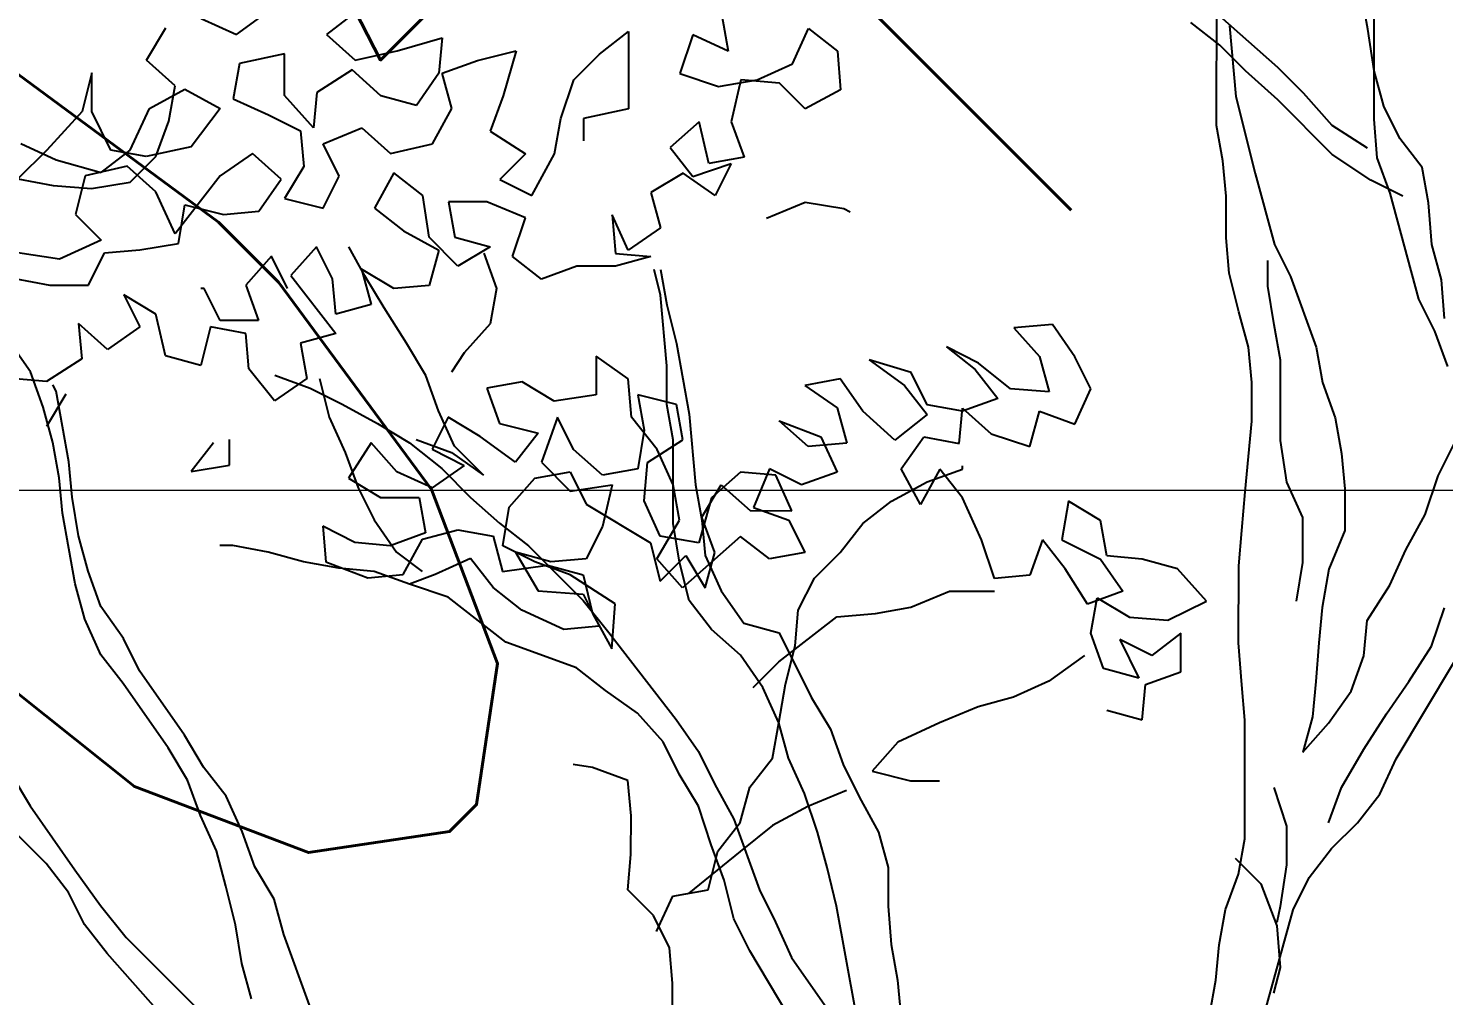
# Model space of a CAD drawing. Header units: millimetres. Extents: x 684983 to 685377, y 990360 to 990509.
# Drawn here: x 685040.168 to 685040.803, y 990417.811 to 990418.245 of the extents above; entities that cross this region are included whole.
import ezdxf

# ---------------------------------------------------------------- set-up
doc = ezdxf.new("R2010")
doc.units = ezdxf.units.MM
doc.layers.add('grid', color=8, linetype='Continuous', lineweight=9)
doc.layers.add('GRID LEVELS', color=7, linetype='Continuous', lineweight=13)
doc.layers.add('TEAK', color=7, linetype='Continuous')
doc.styles.get("Standard").update_dxf_attribs({"font": 'RomanS'})

# ---------------------------------------------------------------- blocks, each defined once
blk = doc.blocks.new('A$C25655A80')
at = {"color": 62}
for p, q in [((0.05239, 1.56976), (0.05243, 1.61686)), ((0.09759, 1.59856), (0.09568, 1.60913)), ((-0.24079, 1.59694), (-0.2302, 1.60462)), ((0.09949, 1.57164), (0.09952, 1.60721)), ((-0.25136, 1.60176), (-0.24079, 1.59694)), ((-0.20521, 1.60364), (-0.21387, 1.59692)), ((-0.09562, 1.60258), (-0.09371, 1.592)), ((0.05337, 1.59379), (0.04472, 1.60053)), ((0.07067, 1.58704), (0.05338, 1.60244)), ((-0.26771, 1.58928), (-0.26193, 1.59889)), ((-0.21387, 1.59692), (-0.20523, 1.58922)), ((-0.13216, 1.59108), (-0.12351, 1.5978)), ((-0.12351, 1.5978), (-0.12353, 1.57473)), ((-0.10428, 1.59682), (-0.10814, 1.58529)), ((-0.09371, 1.592), (-0.10428, 1.59682)), ((-0.07449, 1.58814), (-0.06967, 1.59871)), ((-0.06967, 1.59871), (-0.06103, 1.59197)), ((0.05626, 1.59956), (0.05816, 1.5784)), ((0.0995, 1.58606), (0.09759, 1.59856)), ((-0.20523, 1.58922), (-0.19273, 1.59209)), ((-0.19273, 1.59209), (-0.17926, 1.59593)), ((-0.17926, 1.59593), (-0.18023, 1.58535)), ((-0.1687, 1.58919), (-0.15716, 1.59206)), ((-0.15716, 1.59206), (-0.16102, 1.57861)), ((-0.06103, 1.59197), (-0.06008, 1.58044)), ((0.06105, 1.58609), (0.05337, 1.59379)), ((-0.25907, 1.58158), (-0.26771, 1.58928)), ((-0.23983, 1.58829), (-0.24177, 1.57772)), ((-0.22637, 1.59116), (-0.23983, 1.58829)), ((-0.22638, 1.57867), (-0.22637, 1.59116)), ((-0.17927, 1.58535), (-0.1687, 1.58919)), ((-0.13986, 1.58339), (-0.13216, 1.59108)), ((-0.08507, 1.58334), (-0.07449, 1.58814)), ((-0.28406, 1.58545), (-0.28695, 1.57391)), ((-0.28407, 1.57391), (-0.28406, 1.58545)), ((-0.20619, 1.58634), (-0.21677, 1.57962)), ((-0.19754, 1.57864), (-0.20619, 1.58634)), ((-0.18023, 1.58535), (-0.18697, 1.57575)), ((-0.1764, 1.57477), (-0.17927, 1.58535)), ((-0.14372, 1.57186), (-0.13986, 1.58339)), ((-0.10814, 1.58529), (-0.09661, 1.58143)), ((-0.09661, 1.58143), (-0.08507, 1.58334)), ((-0.08987, 1.58335), (-0.09277, 1.57085)), ((-0.07834, 1.58237), (-0.08987, 1.58335)), ((0.07066, 1.57743), (0.06105, 1.58609)), ((0.07835, 1.57935), (0.07067, 1.58704)), ((0.10238, 1.57548), (0.0995, 1.58606)), ((-0.26676, 1.57486), (-0.25618, 1.58062)), ((-0.261, 1.57101), (-0.25907, 1.58158)), ((-0.25618, 1.58062), (-0.24561, 1.57484)), ((-0.21677, 1.57962), (-0.21774, 1.56904)), ((-0.07066, 1.57468), (-0.07834, 1.58237)), ((-0.06008, 1.58044), (-0.07066, 1.57468)), ((0.08699, 1.56973), (0.07835, 1.57935)), ((-0.27254, 1.56237), (-0.26676, 1.57486)), ((-0.24561, 1.57484), (-0.25428, 1.56331)), ((-0.24177, 1.57772), (-0.2312, 1.5729)), ((-0.21774, 1.56904), (-0.22638, 1.57867)), ((-0.18697, 1.57575), (-0.19754, 1.57864)), ((-0.16102, 1.57861), (-0.16487, 1.56803)), ((0.05816, 1.5784), (0.06391, 1.55533)), ((0.08698, 1.56107), (0.07066, 1.57743)), ((0.10718, 1.56586), (0.10238, 1.57548)), ((-0.28695, 1.57391), (-0.29753, 1.56239)), ((-0.27831, 1.56237), (-0.28407, 1.57391)), ((-0.26485, 1.56044), (-0.261, 1.57101)), ((-0.2312, 1.5729), (-0.22159, 1.56809)), ((-0.18218, 1.56421), (-0.1764, 1.57477)), ((-0.14565, 1.56129), (-0.14372, 1.57186)), ((-0.12353, 1.57473), (-0.13699, 1.57185)), ((-0.13699, 1.57185), (-0.13699, 1.56513)), ((-0.10238, 1.57086), (-0.11104, 1.56318)), ((-0.09951, 1.55836), (-0.10238, 1.57086)), ((-0.09277, 1.57085), (-0.08893, 1.56027)), ((0.10044, 1.5601), (0.09949, 1.57164)), ((-0.22159, 1.56809), (-0.22064, 1.55751)), ((-0.21486, 1.56424), (-0.20332, 1.56903)), ((-0.20332, 1.56903), (-0.19468, 1.56133)), ((-0.16487, 1.56803), (-0.1543, 1.5613)), ((0.0543, 1.55918), (0.05239, 1.56976)), ((0.09756, 1.56299), (0.08699, 1.56973)), ((-0.29753, 1.56239), (-0.30619, 1.55374)), ((-0.30522, 1.56432), (-0.29465, 1.5595)), ((-0.2812, 1.55564), (-0.27254, 1.56237)), ((-0.26774, 1.56044), (-0.27831, 1.56237)), ((-0.25428, 1.56331), (-0.26774, 1.56044)), ((-0.21006, 1.55462), (-0.21486, 1.56424)), ((-0.19468, 1.56133), (-0.18218, 1.56421)), ((-0.11104, 1.56318), (-0.10432, 1.55452)), ((0.1139, 1.55721), (0.10718, 1.56586)), ((-0.29465, 1.5595), (-0.2812, 1.55564)), ((-0.27255, 1.55275), (-0.26485, 1.56044)), ((-0.23601, 1.56137), (-0.24563, 1.55465)), ((-0.22737, 1.55367), (-0.23601, 1.56137)), ((-0.1543, 1.5613), (-0.162, 1.55361)), ((-0.15239, 1.5488), (-0.14565, 1.56129)), ((-0.10432, 1.55452), (-0.09278, 1.55836)), ((-0.08893, 1.56027), (-0.09951, 1.55836)), ((-0.09278, 1.55836), (-0.0976, 1.54875)), ((0.05525, 1.54861), (0.0543, 1.55918)), ((0.09851, 1.55337), (0.08698, 1.56107)), ((0.10428, 1.54952), (0.10044, 1.5601)), ((-0.30619, 1.55374), (-0.29562, 1.55181)), ((-0.28601, 1.55469), (-0.2889, 1.54315)), ((-0.27351, 1.55756), (-0.28601, 1.55469)), ((-0.26486, 1.54986), (-0.27351, 1.55756)), ((-0.24563, 1.55465), (-0.25911, 1.53736)), ((-0.23411, 1.54407), (-0.22737, 1.55367)), ((-0.22064, 1.55751), (-0.22641, 1.5479)), ((-0.21488, 1.54501), (-0.21006, 1.55462)), ((-0.19372, 1.55556), (-0.1995, 1.54499)), ((-0.18507, 1.54883), (-0.19372, 1.55556)), ((-0.1072, 1.55548), (-0.11682, 1.54973)), ((-0.0976, 1.54875), (-0.1072, 1.55548)), ((0.06391, 1.55533), (0.06966, 1.53417)), ((0.11581, 1.54663), (0.1139, 1.55721)), ((-0.29562, 1.55181), (-0.28409, 1.55084)), ((-0.28409, 1.55084), (-0.27255, 1.55275)), ((-0.25911, 1.53736), (-0.26486, 1.54986)), ((-0.162, 1.55361), (-0.15239, 1.5488)), ((-0.11682, 1.54973), (-0.11395, 1.53915)), ((0.10812, 1.54856), (0.09851, 1.55337)), ((0.1129, 1.51779), (0.10428, 1.54952)), ((-0.25815, 1.53447), (-0.25621, 1.54601)), ((-0.25621, 1.54601), (-0.24468, 1.54311)), ((-0.22641, 1.5479), (-0.21488, 1.54501)), ((-0.18316, 1.53633), (-0.18507, 1.54883)), ((-0.17739, 1.5469), (-0.17547, 1.53632)), ((-0.16585, 1.54689), (-0.17739, 1.5469)), ((-0.15432, 1.54207), (-0.16585, 1.54689)), ((-0.08222, 1.542), (-0.07068, 1.5468)), ((-0.07068, 1.5468), (-0.05915, 1.54487)), ((0.05524, 1.53611), (0.05525, 1.54861)), ((0.11676, 1.53413), (0.11581, 1.54663)), ((-0.2889, 1.54315), (-0.28122, 1.53546)), ((-0.24468, 1.54311), (-0.23411, 1.54407)), ((-0.1995, 1.54499), (-0.19085, 1.53826)), ((-0.15818, 1.53054), (-0.15432, 1.54207)), ((-0.12836, 1.54301), (-0.12741, 1.53147)), ((-0.12357, 1.53243), (-0.12836, 1.54301)), ((-0.05915, 1.54487), (-0.05723, 1.5439)), ((-0.19085, 1.53826), (-0.18028, 1.53248)), ((-0.11395, 1.53915), (-0.12357, 1.53243)), ((-0.28122, 1.53546), (-0.29372, 1.5297)), ((-0.28026, 1.53161), (-0.26968, 1.53256)), ((-0.26968, 1.53256), (-0.25815, 1.53447)), ((-0.21681, 1.53348), (-0.22451, 1.52483)), ((-0.21201, 1.52386), (-0.21681, 1.53348)), ((-0.2024, 1.52481), (-0.2072, 1.53347)), ((-0.17452, 1.52767), (-0.18316, 1.53633)), ((-0.17547, 1.53632), (-0.1649, 1.53343)), ((-0.1649, 1.53343), (-0.17452, 1.52767)), ((0.05619, 1.52553), (0.05524, 1.53611)), ((0.06966, 1.53417), (0.07445, 1.52456)), ((0.11963, 1.52355), (0.11676, 1.53413)), ((-0.29372, 1.5297), (-0.30621, 1.53163)), ((-0.28507, 1.522), (-0.28026, 1.53161)), ((-0.23027, 1.5306), (-0.23797, 1.52196)), ((-0.22548, 1.52099), (-0.23027, 1.5306)), ((-0.18028, 1.53248), (-0.18318, 1.52191)), ((-0.16683, 1.53151), (-0.16299, 1.52093)), ((-0.14953, 1.5238), (-0.15818, 1.53054)), ((-0.11684, 1.5305), (-0.12742, 1.52763)), ((-0.12741, 1.53147), (-0.11684, 1.5305)), ((0.06772, 1.52168), (0.06773, 1.52937)), ((-0.22451, 1.52483), (-0.21107, 1.50751)), ((-0.20336, 1.52673), (-0.20049, 1.51616)), ((-0.19375, 1.52096), (-0.20336, 1.52673)), ((-0.19664, 1.51519), (-0.2024, 1.52481)), ((-0.13895, 1.52764), (-0.14953, 1.5238)), ((-0.12742, 1.52763), (-0.13895, 1.52764)), ((-0.11397, 1.51896), (-0.11588, 1.52665)), ((-0.11396, 1.52665), (-0.11205, 1.51608)), ((0.05906, 1.514), (0.05619, 1.52553)), ((0.07445, 1.52456), (0.08213, 1.5034)), ((-0.30718, 1.52394), (-0.29661, 1.52201)), ((-0.29661, 1.52201), (-0.28507, 1.522)), ((-0.25047, 1.52101), (-0.25143, 1.52101)), ((-0.24567, 1.51139), (-0.25047, 1.52101)), ((-0.23797, 1.52196), (-0.23414, 1.51138)), ((-0.21106, 1.51328), (-0.21201, 1.52386)), ((-0.18318, 1.52191), (-0.19375, 1.52096)), ((-0.16299, 1.52093), (-0.16492, 1.51036)), ((0.06963, 1.51014), (0.06772, 1.52168)), ((0.12059, 1.51202), (0.11963, 1.52355)), ((-0.2745, 1.51911), (-0.26971, 1.50949)), ((-0.2649, 1.51333), (-0.2745, 1.51911)), ((-0.20049, 1.51616), (-0.21106, 1.51328)), ((-0.11206, 1.49781), (-0.11397, 1.51896)), ((-0.11205, 1.51608), (-0.10917, 1.50454)), ((0.1177, 1.50818), (0.1129, 1.51779)), ((-0.26202, 1.50083), (-0.2649, 1.51333)), ((-0.23414, 1.51138), (-0.24567, 1.51139)), ((-0.18992, 1.50461), (-0.19664, 1.51519)), ((0.06194, 1.50342), (0.05906, 1.514)), ((-0.28797, 1.51047), (-0.28702, 1.49989)), ((-0.27932, 1.50277), (-0.28797, 1.51047)), ((-0.26971, 1.50949), (-0.27932, 1.50277)), ((-0.24856, 1.50947), (-0.25145, 1.49794)), ((-0.23798, 1.50754), (-0.24856, 1.50947)), ((-0.23703, 1.49696), (-0.23798, 1.50754)), ((-0.21107, 1.50751), (-0.22164, 1.50464)), ((-0.16492, 1.51036), (-0.17262, 1.50171)), ((0.0033, 1.5102), (-0.00823, 1.50925)), ((-0.00823, 1.50925), (-0.00055, 1.50059)), ((0.01003, 1.50058), (0.0033, 1.5102)), ((0.07155, 1.49957), (0.06963, 1.51014)), ((0.12153, 1.4976), (0.1177, 1.50818)), ((-0.3024, 1.49606), (-0.30912, 1.50568)), ((-0.22164, 1.50464), (-0.21973, 1.49406)), ((-0.18416, 1.49499), (-0.18992, 1.50461)), ((-0.10917, 1.50454), (-0.10535, 1.48339)), ((-0.02842, 1.5035), (-0.01978, 1.49677)), ((-0.01882, 1.49869), (-0.02842, 1.5035)), ((0.06289, 1.49284), (0.06194, 1.50342)), ((0.08213, 1.5034), (0.08404, 1.49283)), ((-0.28702, 1.49989), (-0.2976, 1.49317)), ((-0.25145, 1.49794), (-0.26202, 1.50083)), ((-0.17262, 1.50171), (-0.17647, 1.49595)), ((-0.13321, 1.50071), (-0.13322, 1.48918)), ((-0.1236, 1.49398), (-0.13321, 1.50071)), ((-0.0515, 1.49968), (-0.04093, 1.49198)), ((-0.03901, 1.49582), (-0.0515, 1.49968)), ((-0.00921, 1.49099), (-0.01882, 1.49869)), ((-0.00055, 1.50059), (0.00233, 1.49002)), ((0.01482, 1.49097), (0.01003, 1.50058)), ((0.07153, 1.47553), (0.07155, 1.49957)), ((-0.29857, 1.48548), (-0.3024, 1.49606)), ((-0.22935, 1.48734), (-0.23703, 1.49696)), ((-0.22934, 1.49503), (-0.21877, 1.49118)), ((-0.18033, 1.48442), (-0.18416, 1.49499)), ((-0.11207, 1.48628), (-0.11206, 1.49781)), ((-0.03421, 1.4862), (-0.03901, 1.49582)), ((-0.01978, 1.49677), (-0.01306, 1.48811)), ((-0.2976, 1.49317), (-0.30913, 1.49415)), ((-0.29472, 1.49029), (-0.29568, 1.49221)), ((-0.29089, 1.46914), (-0.29472, 1.49029)), ((-0.21973, 1.49406), (-0.22935, 1.48734)), ((-0.21877, 1.49118), (-0.20916, 1.48636)), ((-0.21589, 1.49406), (-0.21301, 1.48252)), ((-0.15533, 1.49304), (-0.1659, 1.49113)), ((-0.1659, 1.49113), (-0.16207, 1.48055)), ((-0.14572, 1.48727), (-0.15533, 1.49304)), ((-0.12265, 1.48244), (-0.1236, 1.49398)), ((-0.06016, 1.49392), (-0.07073, 1.49201)), ((-0.07073, 1.49201), (-0.06113, 1.48527)), ((-0.05344, 1.4843), (-0.06016, 1.49392)), ((-0.04093, 1.49198), (-0.03421, 1.48332)), ((0.00233, 1.49002), (-0.00921, 1.49099)), ((0.01001, 1.4804), (0.01482, 1.49097)), ((0.06288, 1.48131), (0.06289, 1.49284)), ((0.08404, 1.49283), (0.08787, 1.48225)), ((-0.29183, 1.48932), (-0.29761, 1.47972)), ((-0.20916, 1.48636), (-0.1986, 1.48059)), ((-0.13322, 1.48918), (-0.14572, 1.48727)), ((-0.12072, 1.48917), (-0.11881, 1.47859)), ((-0.10919, 1.48627), (-0.12072, 1.48917)), ((-0.11016, 1.4757), (-0.11207, 1.48628)), ((-0.10728, 1.4757), (-0.10919, 1.48627)), ((-0.02364, 1.48427), (-0.03421, 1.4862)), ((-0.01306, 1.48811), (-0.02364, 1.48427)), ((-0.29569, 1.47491), (-0.29857, 1.48548)), ((-0.21301, 1.48252), (-0.20822, 1.47194)), ((-0.17745, 1.48249), (-0.18226, 1.47288)), ((-0.17553, 1.47384), (-0.18033, 1.48442)), ((-0.16784, 1.47671), (-0.17745, 1.48249)), ((-0.14476, 1.48246), (-0.14958, 1.46901)), ((-0.13996, 1.47284), (-0.14476, 1.48246)), ((-0.11497, 1.47282), (-0.12265, 1.48244)), ((-0.10535, 1.48339), (-0.10344, 1.46224)), ((-0.06113, 1.48527), (-0.05825, 1.47469)), ((-0.04383, 1.47564), (-0.05344, 1.4843)), ((-0.03421, 1.48332), (-0.04383, 1.47564)), ((-0.02461, 1.47466), (-0.02363, 1.48523)), ((-0.02363, 1.48523), (-0.01499, 1.47753)), ((-0.00346, 1.47368), (-0.00056, 1.48425)), ((-0.00056, 1.48425), (0.01001, 1.4804)), ((0.08787, 1.48225), (0.08979, 1.47167)), ((-0.1986, 1.48059), (-0.18899, 1.47481)), ((-0.16207, 1.48055), (-0.15053, 1.47766)), ((-0.15053, 1.47766), (-0.15727, 1.46901)), ((-0.11881, 1.47859), (-0.12074, 1.46706)), ((-0.07843, 1.48144), (-0.06594, 1.47662)), ((-0.06979, 1.47374), (-0.07843, 1.48144)), ((-0.01499, 1.47753), (-0.00346, 1.47368)), ((0.06094, 1.46016), (0.06288, 1.48131)), ((-0.29378, 1.46433), (-0.29569, 1.47491)), ((-0.24763, 1.47486), (-0.25436, 1.46622)), ((-0.24283, 1.46813), (-0.24282, 1.47582)), ((-0.20052, 1.47482), (-0.20726, 1.46425)), ((-0.19284, 1.46616), (-0.20052, 1.47482)), ((-0.18899, 1.47481), (-0.17938, 1.46711)), ((-0.18706, 1.47577), (-0.17649, 1.47191)), ((-0.16689, 1.46518), (-0.17553, 1.47384)), ((-0.15727, 1.46901), (-0.16784, 1.47671)), ((-0.11786, 1.46898), (-0.10728, 1.4757)), ((-0.11018, 1.45071), (-0.11016, 1.4757)), ((-0.05825, 1.47469), (-0.06979, 1.47374)), ((-0.06594, 1.47662), (-0.06114, 1.46604)), ((-0.04192, 1.46699), (-0.03518, 1.47659)), ((-0.03518, 1.47659), (-0.02461, 1.47466)), ((0.07344, 1.46303), (0.07153, 1.47553)), ((0.11862, 1.46492), (0.12344, 1.47452)), ((-0.28994, 1.45856), (-0.29089, 1.46914)), ((-0.20822, 1.47194), (-0.20438, 1.46137)), ((-0.18226, 1.47288), (-0.17265, 1.46807)), ((-0.17649, 1.47191), (-0.16689, 1.46518)), ((-0.14958, 1.46901), (-0.14094, 1.46035)), ((-0.13132, 1.46514), (-0.13996, 1.47284)), ((-0.11017, 1.46224), (-0.11497, 1.47282)), ((0.08979, 1.47167), (0.09074, 1.4611)), ((-0.25436, 1.46622), (-0.24283, 1.46813)), ((-0.18227, 1.46135), (-0.19284, 1.46616)), ((-0.17265, 1.46807), (-0.18227, 1.46135)), ((-0.17938, 1.46711), (-0.17074, 1.45845)), ((-0.15151, 1.4642), (-0.14093, 1.46611)), ((-0.14093, 1.46611), (-0.13613, 1.4565)), ((-0.12074, 1.46706), (-0.13132, 1.46514)), ((-0.11883, 1.45744), (-0.11786, 1.46898)), ((-0.08998, 1.46607), (-0.09864, 1.45839)), ((-0.07941, 1.4651), (-0.08998, 1.46607)), ((-0.08133, 1.46702), (-0.08615, 1.45549)), ((-0.07172, 1.46221), (-0.08133, 1.46702)), ((-0.07461, 1.45452), (-0.07941, 1.4651)), ((-0.06114, 1.46604), (-0.07172, 1.46221)), ((-0.03616, 1.45641), (-0.04192, 1.46699)), ((-0.03038, 1.46697), (-0.03616, 1.45641)), ((-0.03423, 1.46313), (-0.02365, 1.46697)), ((-0.02366, 1.45832), (-0.03038, 1.46697)), ((-0.02365, 1.46697), (-0.02365, 1.46793)), ((0.11476, 1.45338), (0.11862, 1.46492)), ((-0.29283, 1.45376), (-0.29378, 1.46433)), ((-0.20726, 1.46425), (-0.19765, 1.45848)), ((-0.20438, 1.46137), (-0.19958, 1.45175)), ((-0.15921, 1.45556), (-0.15151, 1.4642)), ((-0.14094, 1.46035), (-0.12844, 1.46226)), ((-0.12844, 1.46226), (-0.13133, 1.44976)), ((-0.10826, 1.45167), (-0.11017, 1.46224)), ((-0.10344, 1.46224), (-0.10153, 1.45166)), ((-0.10153, 1.45262), (-0.09575, 1.46223)), ((-0.09575, 1.46223), (-0.08711, 1.45453)), ((-0.04481, 1.45737), (-0.03423, 1.46313)), ((0.07823, 1.45246), (0.07344, 1.46303)), ((0.09074, 1.4611), (0.09073, 1.4486)), ((-0.28803, 1.44702), (-0.28994, 1.45856)), ((-0.19765, 1.45848), (-0.18612, 1.45847)), ((-0.18612, 1.45847), (-0.18421, 1.44789)), ((-0.17074, 1.45845), (-0.16209, 1.45075)), ((-0.13613, 1.4565), (-0.11692, 1.44494)), ((-0.11403, 1.44686), (-0.11883, 1.45744)), ((-0.09864, 1.45839), (-0.1025, 1.44493)), ((-0.05347, 1.45065), (-0.04481, 1.45737)), ((-0.0179, 1.44581), (-0.02366, 1.45832)), ((0.00806, 1.45733), (0.00613, 1.44579)), ((0.01767, 1.45155), (0.00806, 1.45733)), ((0.05997, 1.44863), (0.06094, 1.46016)), ((-0.289, 1.4326), (-0.29283, 1.45376)), ((-0.16114, 1.44402), (-0.15921, 1.45556)), ((-0.09769, 1.44204), (-0.10153, 1.45262)), ((-0.08711, 1.45453), (-0.07461, 1.45452)), ((-0.08615, 1.45549), (-0.07558, 1.45164)), ((0.07822, 1.439), (0.07823, 1.45246)), ((0.10899, 1.44281), (0.11476, 1.45338)), ((-0.21497, 1.44984), (-0.21401, 1.43927)), ((-0.20536, 1.44502), (-0.21497, 1.44984)), ((-0.19958, 1.45175), (-0.19286, 1.44213)), ((-0.18421, 1.44789), (-0.19478, 1.44405)), ((-0.18517, 1.44597), (-0.17459, 1.44884)), ((-0.17459, 1.44884), (-0.16402, 1.44691)), ((-0.16209, 1.45075), (-0.15345, 1.44402)), ((-0.13133, 1.44976), (-0.13615, 1.44016)), ((-0.115, 1.44014), (-0.10826, 1.45167)), ((-0.10827, 1.43917), (-0.11018, 1.45071)), ((-0.10153, 1.45166), (-0.10058, 1.44108)), ((-0.07558, 1.45164), (-0.07078, 1.44202)), ((-0.0602, 1.44201), (-0.05347, 1.45065)), ((0.01958, 1.44097), (0.01767, 1.45155)), ((0.05899, 1.43805), (0.05997, 1.44863)), ((0.09073, 1.4486), (0.08591, 1.43707)), ((-0.28515, 1.43645), (-0.28803, 1.44702)), ((-0.24189, 1.4441), (-0.24573, 1.4441)), ((-0.23131, 1.44216), (-0.24189, 1.4441)), ((-0.19478, 1.44405), (-0.20536, 1.44502)), ((-0.19095, 1.4354), (-0.18517, 1.44597)), ((-0.16402, 1.44691), (-0.16115, 1.43633)), ((-0.15153, 1.43921), (-0.16114, 1.44402)), ((-0.15345, 1.44402), (-0.13712, 1.42766)), ((-0.11692, 1.44494), (-0.11404, 1.43341)), ((-0.1025, 1.44493), (-0.11403, 1.44686)), ((-0.09, 1.44684), (-0.10732, 1.43148)), ((-0.08135, 1.4401), (-0.09, 1.44684)), ((-0.01407, 1.43428), (-0.0179, 1.44581)), ((0.00036, 1.4458), (-0.00349, 1.43523)), ((0.00708, 1.43714), (0.00036, 1.4458)), ((0.00613, 1.44579), (0.01766, 1.44001)), ((-0.22074, 1.43927), (-0.23131, 1.44216)), ((-0.19286, 1.44213), (-0.18518, 1.43635)), ((-0.17075, 1.44019), (-0.18133, 1.43539)), ((-0.16403, 1.43153), (-0.17075, 1.44019)), ((-0.15729, 1.4421), (-0.15058, 1.43056)), ((-0.14672, 1.4392), (-0.15729, 1.4421)), ((-0.13615, 1.44016), (-0.14672, 1.4392)), ((-0.10732, 1.43148), (-0.115, 1.44014)), ((-0.11404, 1.43341), (-0.10635, 1.44109)), ((-0.10635, 1.44109), (-0.10059, 1.43147)), ((-0.10059, 1.43147), (-0.09769, 1.44204)), ((-0.10058, 1.44108), (-0.09578, 1.43051)), ((-0.07078, 1.44202), (-0.08135, 1.4401)), ((-0.0679, 1.43432), (-0.0602, 1.44201)), ((0.01766, 1.44001), (0.02438, 1.4304)), ((0.03016, 1.44), (0.01958, 1.44097)), ((0.04073, 1.43711), (0.03016, 1.44)), ((0.10417, 1.43224), (0.10899, 1.44281)), ((-0.28132, 1.42587), (-0.28515, 1.43645)), ((-0.21017, 1.43734), (-0.22074, 1.43927)), ((-0.21401, 1.43927), (-0.20152, 1.43445)), ((-0.1996, 1.43637), (-0.21017, 1.43734)), ((-0.20152, 1.43445), (-0.19095, 1.4354)), ((-0.18903, 1.43251), (-0.1996, 1.43637)), ((-0.18133, 1.43539), (-0.18903, 1.43251)), ((-0.16115, 1.43633), (-0.14769, 1.43824)), ((-0.14096, 1.43535), (-0.15153, 1.43921)), ((-0.14769, 1.43824), (-0.13711, 1.43535)), ((-0.12751, 1.42669), (-0.14096, 1.43535)), ((-0.13711, 1.43535), (-0.13424, 1.42381)), ((-0.1054, 1.42763), (-0.10827, 1.43917)), ((-0.00349, 1.43523), (-0.01407, 1.43428)), ((0.0138, 1.42656), (0.00708, 1.43714)), ((0.04937, 1.42749), (0.04073, 1.43711)), ((0.05897, 1.41498), (0.05899, 1.43805)), ((0.07629, 1.42746), (0.07822, 1.439)), ((0.08591, 1.43707), (0.08398, 1.42553)), ((-0.28613, 1.42203), (-0.289, 1.4326)), ((-0.17749, 1.42866), (-0.18903, 1.43251)), ((-0.15539, 1.42479), (-0.16403, 1.43153)), ((-0.07272, 1.42472), (-0.0679, 1.43432)), ((0.09743, 1.42168), (0.10417, 1.43224)), ((-0.1602, 1.41518), (-0.17749, 1.42866)), ((-0.15058, 1.43056), (-0.13712, 1.42958)), ((-0.13712, 1.42958), (-0.13232, 1.41996)), ((-0.13712, 1.42766), (-0.12944, 1.41804)), ((-0.12848, 1.41323), (-0.12751, 1.42669)), ((-0.09868, 1.41897), (-0.1054, 1.42763)), ((-0.09578, 1.43051), (-0.08906, 1.42089)), ((-0.03907, 1.42565), (-0.02753, 1.43044)), ((-0.02753, 1.43044), (-0.01407, 1.43043)), ((0.02438, 1.4304), (0.0138, 1.42656)), ((0.01476, 1.41791), (0.01669, 1.42848)), ((0.01669, 1.42848), (0.0263, 1.4227)), ((0.03783, 1.42173), (0.04937, 1.42749)), ((-0.2746, 1.41625), (-0.28132, 1.42587)), ((-0.1429, 1.41901), (-0.15539, 1.42479)), ((-0.13424, 1.42381), (-0.12848, 1.41323)), ((-0.0785, 1.40934), (-0.06118, 1.42278)), ((-0.07369, 1.41414), (-0.07272, 1.42472)), ((-0.06118, 1.42278), (-0.04965, 1.42373)), ((-0.04965, 1.42373), (-0.03907, 1.42565)), ((0.0263, 1.4227), (0.03783, 1.42173)), ((0.08398, 1.42553), (0.08301, 1.41496)), ((0.11665, 1.41397), (0.12051, 1.4255)), ((-0.28133, 1.41145), (-0.28613, 1.42203)), ((-0.13232, 1.41996), (-0.1429, 1.41901)), ((-0.09003, 1.41127), (-0.09868, 1.41897)), ((-0.08906, 1.42089), (-0.07849, 1.41799)), ((0.09646, 1.4111), (0.09743, 1.42168)), ((-0.2698, 1.40663), (-0.2746, 1.41625)), ((-0.13906, 1.40747), (-0.1602, 1.41518)), ((-0.12944, 1.41804), (-0.10928, 1.39207)), ((-0.07849, 1.41799), (-0.06889, 1.39876)), ((-0.07658, 1.40261), (-0.07369, 1.41414)), ((0.01859, 1.40733), (0.01476, 1.41791)), ((0.02341, 1.41598), (0.02916, 1.40444)), ((0.03301, 1.41116), (0.02341, 1.41598)), ((0.04167, 1.41788), (0.03301, 1.41116)), ((0.04166, 1.40635), (0.04167, 1.41788)), ((0.05992, 1.40248), (0.05897, 1.41498)), ((0.08301, 1.41496), (0.08203, 1.40343)), ((0.10991, 1.4034), (0.11665, 1.41397)), ((-0.27461, 1.40279), (-0.28133, 1.41145)), ((-0.08331, 1.40165), (-0.09003, 1.41127)), ((0.01283, 1.41118), (0.00225, 1.4035)), ((0.09261, 1.40053), (0.09646, 1.4111)), ((-0.25636, 1.38739), (-0.2698, 1.40663)), ((-0.13042, 1.40074), (-0.13906, 1.40747)), ((-0.0862, 1.40166), (-0.0785, 1.40934)), ((0.02916, 1.40444), (0.01859, 1.40733)), ((0.03108, 1.40251), (0.04166, 1.40635)), ((0.10605, 1.38033), (0.12338, 1.40916)), ((-0.26117, 1.38355), (-0.27461, 1.40279)), ((-0.07851, 1.39108), (-0.08331, 1.40165)), ((-0.07851, 1.39108), (-0.07658, 1.40261)), ((0.00225, 1.4035), (-0.00833, 1.3987)), ((0.03011, 1.39194), (0.03108, 1.40251)), ((0.06087, 1.39191), (0.05992, 1.40248)), ((0.08203, 1.40343), (0.08106, 1.39285)), ((0.10317, 1.39379), (0.10991, 1.4034)), ((-0.12081, 1.394), (-0.13042, 1.40074)), ((-0.06889, 1.39876), (-0.06314, 1.38914)), ((-0.00833, 1.3987), (-0.01891, 1.39583)), ((0.08587, 1.39093), (0.09261, 1.40053)), ((-0.11313, 1.38534), (-0.12081, 1.394)), ((-0.01891, 1.39583), (-0.03045, 1.39103)), ((0.01954, 1.39483), (0.03011, 1.39194)), ((0.08106, 1.39285), (0.07817, 1.38228)), ((0.09644, 1.38323), (0.10317, 1.39379)), ((-0.10928, 1.39207), (-0.10256, 1.38245)), ((-0.08045, 1.3805), (-0.07851, 1.39108)), ((-0.07564, 1.3805), (-0.07851, 1.39108)), ((-0.06314, 1.38914), (-0.0593, 1.37856)), ((-0.03045, 1.39103), (-0.04295, 1.38528)), ((0.06084, 1.35634), (0.06087, 1.39191)), ((0.07817, 1.38228), (0.08587, 1.39093)), ((-0.2506, 1.37778), (-0.25636, 1.38739)), ((-0.10833, 1.37572), (-0.11313, 1.38534)), ((-0.04295, 1.38528), (-0.05065, 1.37663)), ((-0.25541, 1.37393), (-0.26117, 1.38355)), ((-0.10256, 1.38245), (-0.09776, 1.37283)), ((-0.08718, 1.37186), (-0.08045, 1.3805)), ((-0.07084, 1.36992), (-0.07564, 1.3805)), ((0.0897, 1.3717), (0.09644, 1.38323)), ((0.10123, 1.36976), (0.10605, 1.38033)), ((-0.30828, 1.37591), (-0.30252, 1.36629)), ((-0.24388, 1.36912), (-0.2506, 1.37778)), ((-0.13428, 1.37767), (-0.14005, 1.37864)), ((-0.12371, 1.37381), (-0.13428, 1.37767)), ((-0.0593, 1.37856), (-0.0545, 1.36894)), ((-0.05065, 1.37663), (-0.03912, 1.37374)), ((-0.25157, 1.36336), (-0.25541, 1.37393)), ((-0.12276, 1.36324), (-0.12371, 1.37381)), ((-0.10257, 1.3661), (-0.10833, 1.37572)), ((-0.09776, 1.37283), (-0.092, 1.36225)), ((-0.09008, 1.36129), (-0.08718, 1.37186)), ((-0.03912, 1.37374), (-0.03047, 1.37373)), ((0.06951, 1.37171), (0.07334, 1.36018)), ((0.08584, 1.36113), (0.0897, 1.3717)), ((-0.23908, 1.35854), (-0.24388, 1.36912)), ((-0.06701, 1.35838), (-0.07084, 1.36992)), ((-0.05835, 1.37087), (-0.06989, 1.36607)), ((-0.0545, 1.36894), (-0.04874, 1.35836)), ((0.09449, 1.36112), (0.10123, 1.36976)), ((-0.29773, 1.34898), (-0.3131, 1.36437)), ((-0.30252, 1.36629), (-0.28908, 1.34705)), ((-0.24678, 1.35278), (-0.25157, 1.36336)), ((-0.12277, 1.3517), (-0.12276, 1.36324)), ((-0.09874, 1.35456), (-0.10257, 1.3661)), ((-0.06989, 1.36607), (-0.08047, 1.36032)), ((-0.09681, 1.35264), (-0.09008, 1.36129)), ((-0.092, 1.36225), (-0.08433, 1.34109)), ((-0.08047, 1.36032), (-0.09009, 1.35263)), ((0.07334, 1.36018), (0.07333, 1.34864)), ((0.08679, 1.35343), (0.09449, 1.36112)), ((-0.23525, 1.34796), (-0.23908, 1.35854)), ((-0.06413, 1.3478), (-0.06701, 1.35838)), ((-0.04874, 1.35836), (-0.04587, 1.34779)), ((0.05891, 1.34577), (0.06084, 1.35634)), ((-0.2439, 1.3422), (-0.24678, 1.35278)), ((-0.12374, 1.34113), (-0.12277, 1.3517)), ((-0.09009, 1.35263), (-0.10067, 1.34399)), ((-0.09971, 1.34111), (-0.09681, 1.35264)), ((-0.0949, 1.34399), (-0.09874, 1.35456)), ((0.05795, 1.35058), (0.06564, 1.34288)), ((0.08006, 1.34479), (0.08679, 1.35343)), ((-0.29101, 1.34032), (-0.29773, 1.34898)), ((-0.28908, 1.34705), (-0.2814, 1.33647)), ((-0.22949, 1.33834), (-0.23525, 1.34796)), ((-0.06126, 1.33627), (-0.06413, 1.3478)), ((-0.04587, 1.34779), (-0.04588, 1.33625)), ((0.07333, 1.34864), (0.0714, 1.33614)), ((-0.24103, 1.33066), (-0.2439, 1.3422)), ((-0.10067, 1.34399), (-0.10548, 1.34015)), ((-0.09203, 1.33245), (-0.0949, 1.34399)), ((0.05506, 1.3352), (0.05891, 1.34577)), ((0.06564, 1.34288), (0.07043, 1.33038)), ((0.07524, 1.33518), (0.08006, 1.34479)), ((-0.28621, 1.3307), (-0.29101, 1.34032)), ((-0.22661, 1.32777), (-0.22949, 1.33834)), ((-0.11606, 1.33343), (-0.12374, 1.34113)), ((-0.1151, 1.32862), (-0.11029, 1.33919)), ((-0.11029, 1.33919), (-0.09971, 1.34111)), ((-0.08433, 1.34109), (-0.07953, 1.33148)), ((-0.2814, 1.33647), (-0.27372, 1.32685)), ((-0.05552, 1.30454), (-0.06126, 1.33627)), ((-0.04588, 1.33625), (-0.04493, 1.32472)), ((0.05312, 1.32463), (0.05506, 1.3352)), ((0.06656, 1.30346), (0.07524, 1.33518)), ((0.0714, 1.33614), (0.07043, 1.33134)), ((-0.27949, 1.32205), (-0.28621, 1.3307)), ((-0.23912, 1.31913), (-0.24103, 1.33066)), ((-0.11126, 1.32381), (-0.11606, 1.33343)), ((-0.08723, 1.32283), (-0.09203, 1.33245)), ((-0.07953, 1.33148), (-0.07473, 1.3209)), ((0.07043, 1.33038), (0.07138, 1.31788)), ((-0.27372, 1.32685), (-0.24971, 1.30279)), ((-0.21894, 1.30661), (-0.22661, 1.32777)), ((-0.26413, 1.30473), (-0.27949, 1.32205)), ((-0.11031, 1.31324), (-0.11126, 1.32381)), ((-0.07571, 1.30359), (-0.08723, 1.32283)), ((-0.07473, 1.3209), (-0.06129, 1.30166)), ((-0.04493, 1.32472), (-0.04302, 1.31414)), ((0.05215, 1.31405), (0.05312, 1.32463)), ((-0.23624, 1.30855), (-0.23912, 1.31913)), ((0.07138, 1.31788), (0.06945, 1.31019)), ((-0.11032, 1.30074), (-0.11031, 1.31324)), ((-0.04302, 1.31414), (-0.04207, 1.30356)), ((0.05022, 1.30348), (0.05215, 1.31405))]:
    blk.add_line(p, q, dxfattribs=at)
blk = doc.blocks.new('TR')
blk.add_blockref('A$C25655A80', (0.01921, 0.01485, 1.34531))

msp = doc.modelspace()

# ---------------------------------------------------------------- linework, layer by layer
at = {"layer": 'grid'}
msp.add_line((685085.19566, 990418.03806), (684982.76357, 990418.03806), dxfattribs=at)

# ---------------------------------------------------------------- block references
at = {"layer": 'TEAK', "xscale": 1.5, "yscale": 1.5, "zscale": 1.5}
msp.add_blockref('TR', (685040.594, 990415.825, 98.489), dxfattribs=at)

# ---------------------------------------------------------------- texts
at = {"layer": 'GRID LEVELS', "width": 0.5}
msp.add_text('98.649', height=0.8, rotation=45, dxfattribs=at).set_placement((685039.62998, 990417.15777, 98.64875))

doc.saveas('drawing.dxf')
